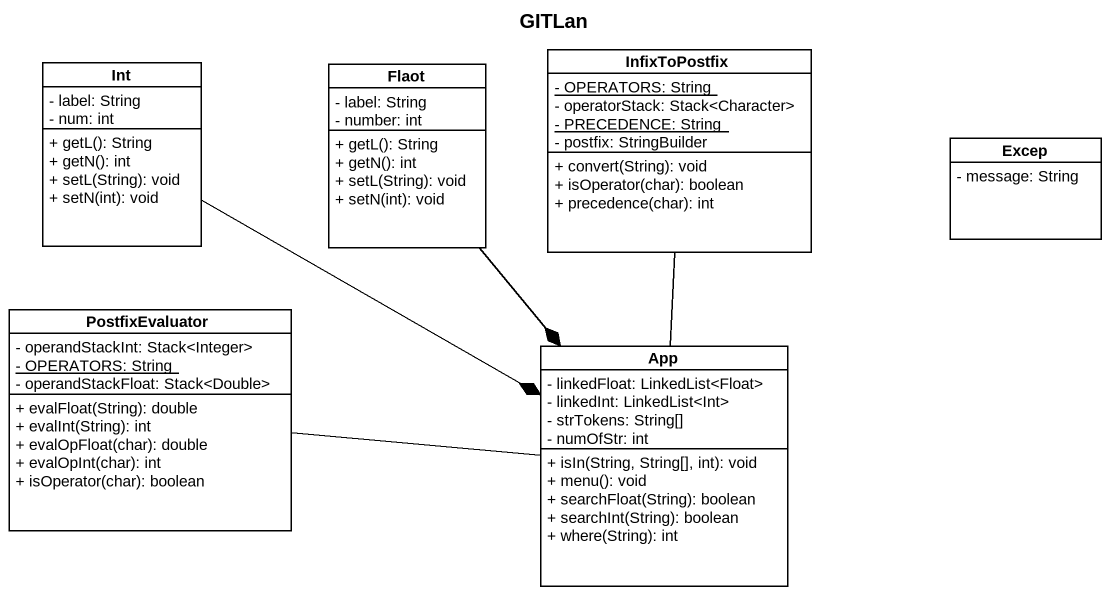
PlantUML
@startuml
title GITLan
hide circle
hide empty members
skinparam classAttributeIconSize 0
class Int {
  - label: String
  - num: int
  + getL(): String
  + getN(): int
  + setL(String): void
  + setN(int): void
}
class Flaot {
  - label: String
  - number: int
  + getL(): String
  + getN(): int
  + setL(String): void
  + setN(int): void
}
class InfixToPostfix {
  {static} - OPERATORS: String
  - operatorStack: Stack<Character>
  {static} - PRECEDENCE: String
  - postfix: StringBuilder
  + convert(String): void
  + isOperator(char): boolean
  + precedence(char): int
}
class Excep {
  - message: String
}
class PostfixEvaluator {
  - operandStackInt: Stack<Integer>
  {static} - OPERATORS: String
  - operandStackFloat: Stack<Double>
  + evalFloat(String): double
  + evalInt(String): int
  + evalOpFloat(char): double
  + evalOpInt(char): int
  + isOperator(char): boolean
}
class App {
  - linkedFloat: LinkedList<Float>
  - linkedInt: LinkedList<Int>
  - strTokens: String[]
  - numOfStr: int
  + isIn(String, String[], int): void
  + menu(): void
  + searchFloat(String): boolean
  + searchInt(String): boolean
  + where(String): int
}
Int -right-* App
Flaot --* App
InfixToPostfix -- App
PostfixEvaluator -right- App
@enduml
